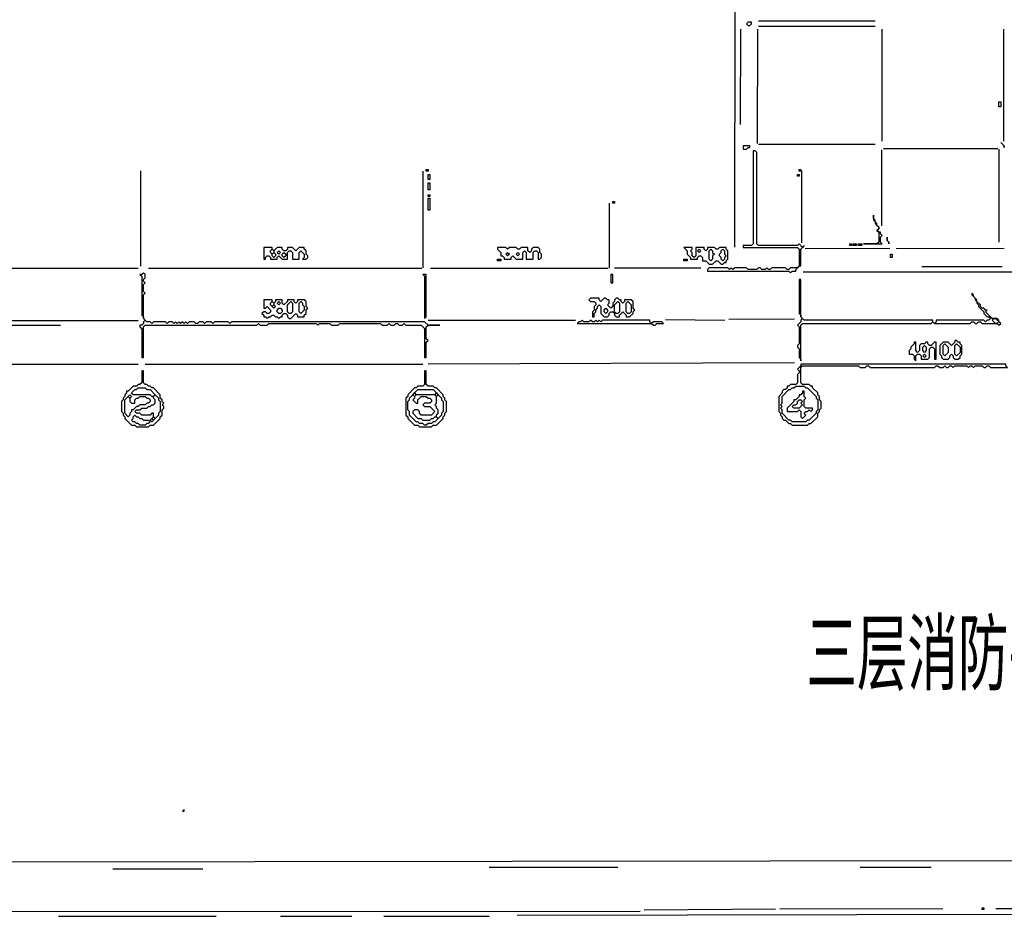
# Model space of a CAD drawing. Extents: x 12 to 2459, y 13 to 1740.
# Drawn here: x 652 to 1233, y 20 to 549 of the extents above; entities that cross this region are included whole.
import ezdxf

# ---------------------------------------------------------------- set-up
doc = ezdxf.new("R2010")
doc.units = 0
for name, color, linetype, lineweight in [('OCR_TEXT', 6, 'Continuous', 0), ('TEXT_FALLBACK_OUTLINE', 2, 'Continuous', 0), ('TRACE_STRAIGHT', 5, 'Continuous', 0), ('TRACE_TEXT_SYMBOL', 6, 'Continuous', 0)]:
    doc.layers.add(name, color=color, linetype=linetype, lineweight=lineweight)
doc.styles.add('wqy-unicode', font='wqy-unicode.lff')

msp = doc.modelspace()

# ---------------------------------------------------------------- linework, layer by layer
at = {"layer": 'TEXT_FALLBACK_OUTLINE', "color": 2}
for points in [[(796, 415), (796, 408), (797, 408), (797, 409), (798, 410), (799, 410), (800, 409), (800, 408), (804, 408), (804, 409), (805, 410), (807, 408), (810, 408), (810, 412), (811, 413), (812, 413), (813, 412), (813, 408), (817, 408), (817, 412), (818, 413), (820, 411), (820, 409), (819, 408), (821, 408), (822, 409), (822, 410), (821, 411), (821, 413), (820, 414), (820, 415), (817, 415), (815, 413), (813, 415), (810, 415), (810, 414), (809, 413), (808, 413), (807, 414), (807, 415), (804, 415), (802, 413), (801, 414), (801, 415)], [(800, 413), (801, 414), (802, 413), (802, 412), (801, 411), (800, 412)], [(804, 412), (805, 413), (806, 412), (805, 411)], [(934, 415), (934, 414), (936, 412), (936, 410), (937, 410), (938, 409), (938, 408), (942, 408), (942, 409), (943, 410), (945, 408), (949, 408), (949, 412), (950, 413), (951, 412), (951, 408), (955, 408), (955, 412), (956, 413), (957, 413), (958, 412), (958, 408), (959, 408), (960, 409), (960, 411), (959, 412), (959, 414), (958, 415), (955, 415), (954, 414), (954, 413), (953, 412), (952, 413), (952, 415), (948, 415), (947, 414), (946, 414), (945, 415), (941, 415), (940, 414), (939, 415)], [(1044, 415), (1046, 413), (1046, 411), (1048, 409), (1048, 408), (1052, 408), (1052, 409), (1053, 410), (1054, 410), (1055, 409), (1055, 407), (1057, 407), (1059, 405), (1061, 405), (1063, 407), (1064, 407), (1066, 405), (1067, 405), (1068, 406), (1069, 406), (1069, 407), (1070, 408), (1070, 413), (1069, 414), (1069, 415), (1065, 415), (1064, 414), (1063, 414), (1062, 415), (1058, 415), (1058, 414), (1057, 413), (1056, 414), (1056, 415), (1051, 415), (1051, 410), (1050, 409), (1049, 410), (1049, 412), (1048, 413), (1049, 414), (1049, 415)], [(1052, 413), (1053, 414), (1054, 413), (1053, 412)], [(1059, 413), (1060, 414), (1061, 413), (1061, 412), (1062, 411), (1061, 410), (1061, 408), (1060, 407), (1059, 408)], [(1066, 413), (1067, 414), (1068, 413), (1068, 411), (1069, 410), (1068, 409), (1068, 408), (1067, 407), (1066, 408), (1066, 409), (1065, 410), (1065, 411), (1066, 412)], [(801, 411), (802, 412), (803, 411), (803, 410), (802, 409), (801, 410)], [(807, 411), (808, 412), (809, 411), (809, 410), (808, 409), (807, 410)], [(934, 408), (936, 408), (936, 407), (934, 407)], [(939, 411), (940, 412), (941, 411), (940, 410)], [(945, 411), (946, 412), (947, 411), (946, 410)], [(1044, 408), (1046, 408), (1046, 407), (1044, 407)], [(796, 384), (796, 379), (797, 379), (798, 380), (800, 378), (800, 377), (799, 376), (798, 376), (797, 377), (796, 377), (795, 376), (796, 375), (796, 374), (797, 374), (798, 373), (799, 374), (800, 374), (801, 375), (802, 375), (803, 374), (804, 374), (805, 373), (806, 374), (807, 374), (807, 375), (808, 376), (809, 376), (810, 375), (810, 374), (811, 373), (812, 373), (815, 376), (816, 375), (816, 374), (820, 374), (820, 375), (821, 376), (821, 378), (822, 379), (821, 380), (821, 383), (820, 384), (816, 384), (816, 383), (815, 382), (814, 383), (814, 384), (810, 384), (810, 383), (808, 381), (807, 382), (807, 384), (803, 384), (803, 383), (802, 382), (801, 383), (801, 384)], [(989, 385), (988, 384), (989, 383), (991, 383), (992, 382), (992, 381), (991, 380), (991, 378), (990, 377), (990, 374), (991, 374), (991, 376), (992, 377), (992, 378), (993, 379), (993, 380), (994, 381), (995, 380), (995, 376), (997, 374), (999, 374), (1000, 375), (1000, 376), (1001, 377), (1002, 377), (1003, 376), (1003, 375), (1004, 374), (1006, 374), (1006, 375), (1008, 377), (1010, 375), (1010, 374), (1012, 374), (1014, 376), (1014, 377), (1015, 378), (1014, 379), (1014, 383), (1013, 384), (1009, 384), (1009, 383), (1008, 382), (1007, 383), (1007, 384), (1006, 384), (1005, 385), (1004, 385), (1003, 384), (1003, 383), (1002, 382), (1002, 380), (1001, 379), (999, 381), (1000, 382), (1000, 384), (999, 384), (998, 385), (997, 385), (995, 383), (994, 384), (994, 385)], [(800, 382), (801, 383), (802, 382), (802, 381), (801, 380), (800, 381)], [(801, 380), (802, 381), (803, 380), (802, 379)], [(804, 382), (805, 383), (806, 382), (805, 381)], [(804, 378), (805, 379), (806, 379), (807, 378), (807, 377), (806, 376), (805, 376), (804, 377)], [(812, 383), (813, 382), (813, 377), (812, 376), (811, 376), (810, 377), (810, 381)], [(817, 382), (818, 383), (819, 382), (819, 381), (820, 380), (820, 378), (818, 376), (817, 377)], [(997, 378), (998, 379), (999, 378), (999, 377), (998, 376), (997, 377)], [(1005, 383), (1006, 382), (1006, 377), (1005, 376), (1004, 376), (1003, 377), (1003, 381)], [(1010, 382), (1011, 383), (1013, 381), (1013, 377), (1012, 376), (1011, 376), (1010, 377)], [(984, 372), (983, 371), (982, 371), (981, 370), (1025, 370), (1026, 369), (1027, 369), (1028, 370), (1032, 370), (1031, 371), (1026, 371), (1025, 370), (1024, 371), (1024, 372), (996, 372), (995, 371), (994, 372), (993, 371), (992, 372), (991, 371), (990, 371), (989, 372), (988, 371), (985, 371)], [(1180, 359), (1180, 358), (1178, 356), (1178, 355), (1177, 354), (1177, 352), (1179, 352), (1180, 351), (1180, 349), (1181, 348), (1181, 351), (1182, 352), (1183, 352), (1184, 351), (1184, 349), (1188, 349), (1189, 350), (1189, 355), (1190, 356), (1191, 356), (1192, 355), (1192, 349), (1193, 349), (1193, 359), (1192, 359), (1190, 357), (1189, 357), (1188, 358), (1188, 359), (1187, 359), (1186, 358), (1184, 358), (1183, 357), (1183, 354), (1182, 353), (1181, 354), (1181, 359)], [(1185, 356), (1186, 357), (1187, 356), (1187, 354), (1186, 353), (1185, 354)], [(1204, 360), (1204, 359), (1202, 357), (1200, 359), (1197, 359), (1195, 357), (1195, 352), (1196, 351), (1196, 350), (1197, 349), (1200, 349), (1201, 350), (1201, 351), (1202, 352), (1203, 351), (1203, 350), (1204, 349), (1206, 349), (1207, 350), (1207, 351), (1208, 352), (1208, 357), (1207, 358), (1207, 359), (1206, 359), (1205, 360)], [(1197, 357), (1198, 358), (1200, 356), (1200, 353), (1198, 351), (1197, 352)], [(1204, 357), (1205, 358), (1207, 356), (1207, 353), (1205, 351), (1204, 352)], [(1185, 351), (1186, 352), (1187, 351), (1186, 350)]]:
    msp.add_lwpolyline(points, close=True, dxfattribs=at)
at = {"layer": 'TRACE_STRAIGHT', "color": 5}
for p, q in [((1074.05, 415.12), (1074.32, 672.62)), ((1088.12, 548.73), (1156.88, 548.73)), ((1077.37, 487.62), (1077.62, 543.88)), ((1087.49, 476.37), (1087.63, 543.88)), ((1088.12, 545.52), (1156.88, 545.51)), ((1160.88, 543.88), (1160.92, 477.63)), ((1232.65, 543.88), (1232.66, 477.62)), ((1088, 476), (1157, 476)), ((1160.86, 427.62), (1160.89, 472.62)), ((1161.87, 473.45), (1229.37, 473.44)), ((1230, 473), (1230, 418)), ((723.23, 460.13), (723.29, 403.87)), ((890, 460), (890, 403)), ((1113.58, 417.62), (1113.62, 460.13)), ((1000, 441), (1000, 403)), ((1115.62, 414.3), (1165.63, 414.49)), ((1169.38, 414.41), (1233.13, 414.44)), ((534.37, 402.68), (721.87, 402.75)), ((728.12, 402.71), (889.38, 402.72)), ((894.37, 402.69), (999.38, 402.71)), ((1003, 403), (1054, 403)), ((1184.37, 403.73), (1231.88, 403.72)), ((1114.38, 400.49), (1439.38, 400.51)), ((893, 372), (980, 372)), ((1033.11, 372.43), (1068.12, 372.08)), ((1070.62, 372.59), (1109.38, 372.83)), ((628, 369), (676, 369)), ((628.13, 371.82), (721.87, 371.84)), ((548, 346), (722, 346)), ((726, 346), (890, 346)), ((893.12, 346.29), (1109.37, 347.03)), ((630.62, 52.09), (1248.13, 53.04)), ((707, 48), (760, 48)), ((929, 49), (1005, 49)), ((1148, 49), (1190, 49)), ((1020.62, 23.76), (1098.13, 24.43)), ((1100.62, 24.68), (1196.87, 24.51)), ((1228.12, 24.64), (1300.63, 24.69)), ((239.38, 22.6), (1018.13, 23.1)), ((675, 20), (768, 20)), ((806, 20), (848, 20)), ((867, 20), (929, 20)), ((945.62, 20.67), (1496.88, 21.75))]:
    msp.add_line(p, q, dxfattribs=at)
at = {"layer": 'TRACE_TEXT_SYMBOL', "color": 6}
for points in [[(1082, 548), (1081, 547), (1082, 546), (1083, 546), (1084, 547), (1084, 548)], [(1230, 501), (1231, 501), (1231, 498), (1230, 498)], [(1231, 477), (1233, 475), (1233, 474), (1233, 475)], [(1085, 472), (1085, 417), (1084, 416), (1079, 416), (1079, 415), (1111, 415), (1112, 414), (1112, 404), (1111, 403), (1107, 403), (1106, 402), (1105, 402), (1104, 403), (1096, 403), (1095, 402), (1094, 402), (1093, 403), (1092, 402), (1090, 402), (1089, 403), (1088, 403), (1087, 402), (1082, 402), (1081, 403), (1074, 403), (1073, 402), (1072, 403), (1071, 402), (1070, 403), (1059, 403), (1058, 402), (1058, 401), (1106, 401), (1107, 400), (1108, 401), (1110, 401), (1110, 402), (1112, 404), (1113, 404), (1113, 414), (1115, 416), (1114, 415), (1112, 417), (1111, 416), (1088, 416), (1087, 417), (1087, 471), (1086, 472)], [(1079, 475), (1079, 473), (1081, 473), (1082, 474), (1083, 474), (1083, 475)], [(892, 461), (893, 461), (893, 460), (892, 460)], [(1112, 461), (1113, 461), (1113, 460), (1112, 460)], [(893, 458), (894, 458), (894, 455), (893, 455)], [(1111, 458), (1112, 458), (1112, 457), (1111, 457)], [(893, 453), (894, 453), (894, 449), (893, 449)], [(893, 446), (894, 446), (894, 445), (893, 445)], [(893, 444), (894, 444), (894, 437), (893, 437)], [(1002, 442), (1003, 442), (1003, 441), (1002, 441)], [(1156, 434), (1156, 431), (1157, 430), (1157, 429), (1159, 427), (1159, 426), (1158, 425), (1159, 424), (1159, 418), (1158, 417), (1150, 417), (1161, 417), (1160, 418), (1160, 421), (1161, 422), (1160, 423), (1160, 424), (1159, 424), (1158, 425), (1159, 426), (1159, 427), (1158, 428), (1158, 429), (1157, 430), (1157, 431), (1156, 432)], [(1164, 421), (1164, 419), (1165, 418), (1165, 417), (1165, 418), (1164, 419)], [(1142, 417), (1143, 417), (1143, 416), (1142, 416)], [(1144, 417), (1146, 417), (1146, 416), (1144, 416)], [(1147, 417), (1149, 417), (1149, 416), (1147, 416)], [(1166, 411), (1167, 411), (1167, 409), (1166, 409)], [(890, 399), (891, 398), (891, 373), (892, 374), (892, 399)], [(1001, 399), (1001, 394), (1002, 394), (1002, 399)], [(1226, 372), (1227, 373), (1228, 373), (1230, 371), (1229, 370), (1228, 370)], [(724, 342), (724, 335), (723, 334), (722, 334), (721, 333), (719, 333), (716, 330), (715, 330), (715, 329), (714, 328), (714, 327), (713, 326), (713, 325), (712, 324), (712, 318), (713, 317), (713, 316), (714, 315), (714, 314), (718, 310), (720, 310), (721, 309), (728, 309), (729, 310), (731, 310), (735, 314), (735, 315), (736, 316), (736, 319), (737, 320), (737, 321), (736, 322), (737, 323), (736, 324), (736, 325), (735, 326), (735, 328), (731, 332), (730, 332), (729, 333), (728, 333), (727, 334), (726, 334), (725, 335), (725, 342)], [(891, 342), (891, 334), (890, 333), (887, 333), (886, 332), (885, 332), (881, 328), (881, 327), (880, 326), (880, 316), (881, 315), (881, 314), (885, 310), (887, 310), (888, 309), (895, 309), (896, 310), (898, 310), (902, 314), (902, 315), (903, 316), (903, 317), (904, 318), (904, 324), (903, 325), (903, 326), (902, 327), (902, 328), (898, 332), (897, 332), (896, 333), (893, 333), (892, 334), (892, 342)], [(721, 331), (722, 332), (726, 332), (727, 331), (729, 331), (732, 328), (731, 327), (730, 327), (729, 328), (719, 328), (718, 329), (720, 331)], [(1109, 332), (1110, 333), (1115, 333), (1116, 332), (1117, 332), (1122, 327), (1122, 326), (1123, 325), (1123, 319), (1122, 318), (1122, 317), (1118, 313), (1117, 313), (1116, 312), (1108, 312), (1107, 313), (1106, 313), (1102, 317), (1102, 319), (1101, 320), (1102, 321), (1101, 322), (1102, 323), (1102, 327), (1106, 331), (1107, 331), (1108, 332)], [(716, 327), (717, 326), (717, 324), (718, 323), (720, 323), (720, 325), (721, 326), (722, 326), (723, 327), (726, 327), (727, 326), (728, 326), (729, 325), (729, 324), (728, 323), (727, 323), (726, 322), (723, 322), (722, 321), (721, 321), (719, 319), (718, 319), (718, 318), (717, 317), (717, 316), (716, 315), (714, 317), (714, 325)], [(716, 327), (717, 328), (718, 327), (717, 326)], [(731, 327), (732, 328), (734, 326), (734, 325), (735, 324), (735, 318), (734, 317), (734, 316), (732, 314), (731, 315), (731, 317), (730, 317), (729, 316), (724, 316), (723, 317), (721, 317), (720, 318), (721, 319), (723, 319), (724, 320), (727, 320), (728, 321), (729, 321), (730, 322), (731, 322), (732, 323), (732, 325), (731, 326)], [(884, 328), (885, 327), (885, 326), (884, 325), (886, 323), (887, 323), (887, 325), (889, 327), (892, 327), (893, 326), (894, 326), (895, 325), (895, 324), (894, 323), (891, 323), (890, 322), (891, 321), (894, 321), (897, 318), (895, 316), (889, 316), (888, 317), (888, 318), (887, 319), (885, 319), (884, 318), (884, 317), (887, 314), (889, 314), (890, 313), (894, 313), (895, 314), (896, 314), (897, 315), (898, 315), (899, 314), (897, 312), (896, 312), (895, 311), (893, 311), (892, 310), (891, 310), (890, 311), (888, 311), (887, 312), (886, 312), (882, 316), (882, 318), (881, 319), (881, 324), (882, 325), (882, 326)], [(884, 328), (885, 329), (886, 328), (885, 327)], [(887, 331), (896, 331), (898, 329), (897, 328), (886, 328), (885, 329)], [(897, 328), (898, 329), (899, 328), (898, 327)], [(898, 327), (899, 328), (901, 326), (901, 325), (902, 324), (902, 318), (901, 317), (901, 316), (899, 314), (898, 315), (898, 316), (899, 317), (899, 319), (898, 320), (898, 321), (897, 322), (898, 323)], [(1114, 330), (1114, 329), (1113, 328), (1112, 328), (1112, 327), (1110, 325), (1109, 325), (1109, 324), (1105, 320), (1105, 318), (1111, 318), (1112, 319), (1113, 318), (1113, 315), (1114, 314), (1116, 316), (1115, 317), (1116, 318), (1117, 318), (1118, 319), (1119, 318), (1120, 319), (1120, 320), (1116, 320), (1115, 321), (1115, 325), (1116, 326), (1115, 327), (1115, 330)], [(1111, 324), (1112, 325), (1113, 325), (1114, 324), (1113, 323), (1114, 322), (1112, 320), (1109, 320), (1108, 321), (1109, 322), (1110, 322), (1111, 323)], [(719, 315), (720, 316), (721, 315), (722, 315), (723, 314), (724, 314), (725, 313), (728, 313), (729, 312), (728, 311), (727, 311), (726, 310), (723, 310), (722, 311), (721, 311), (720, 312), (719, 312), (718, 313), (719, 314)], [(729, 313), (730, 314), (731, 313), (730, 312)], [(730, 314), (731, 315), (732, 314), (731, 313)], [(749, 83), (748, 82), (749, 82)], [(1220, 25), (1221, 25), (1221, 24), (1220, 24)]]:
    msp.add_lwpolyline(points, close=True, dxfattribs=at)
for points in [[(725, 400), (724, 399), (723, 399), (724, 398), (724, 375), (725, 374), (725, 373), (726, 372), (725, 371), (725, 370), (724, 369), (723, 369), (723, 368), (724, 367), (724, 350), (725, 350), (725, 368), (726, 369), (792, 369), (793, 370), (794, 369), (798, 369), (799, 370), (827, 370), (828, 369), (829, 370), (835, 370), (836, 369), (840, 369), (841, 370), (865, 370), (866, 369), (869, 369), (870, 370), (871, 369), (873, 369), (874, 370), (875, 370), (876, 369), (878, 369), (879, 370), (880, 369), (889, 369), (891, 367), (891, 350), (892, 350), (892, 359), (893, 360), (892, 361), (892, 368), (893, 369), (900, 369), (893, 369), (891, 371), (777, 371), (776, 370), (775, 371), (767, 371), (766, 370), (765, 371), (762, 371), (761, 370), (760, 371), (758, 371)], [(758, 371), (757, 370), (756, 370), (755, 371), (752, 371), (751, 370), (750, 371), (749, 370), (748, 371), (747, 370), (746, 371), (745, 370), (744, 371), (743, 370), (742, 371), (740, 371), (739, 370), (738, 371), (731, 371), (730, 370), (729, 371), (727, 371), (725, 373), (725, 387), (726, 388), (725, 389), (725, 393), (726, 394), (725, 395), (725, 396), (726, 397), (726, 399), (725, 400)], [(1112, 396), (1112, 376), (1113, 375), (1113, 374), (1114, 373), (1113, 372), (1113, 371), (1111, 369), (1112, 368), (1112, 358), (1111, 357), (1111, 356), (1112, 355), (1112, 350), (1113, 349), (1113, 348), (1113, 369), (1114, 370), (1190, 370), (1191, 371), (1192, 370), (1213, 370), (1214, 371), (1215, 371), (1216, 370), (1217, 370), (1218, 371), (1219, 371), (1220, 370), (1229, 370), (1230, 369), (1231, 370), (1230, 371), (1230, 372), (1229, 373), (1226, 373), (1222, 377), (1223, 378), (1222, 378), (1221, 379), (1220, 379), (1219, 380), (1219, 381), (1217, 383), (1217, 384), (1215, 386), (1215, 387), (1214, 388), (1214, 387), (1216, 385), (1216, 384), (1217, 383), (1217, 382), (1218, 381), (1218, 380), (1221, 377), (1221, 376), (1223, 374), (1224, 374), (1225, 373), (1224, 372), (1223, 372), (1222, 371), (1221, 372)], [(1221, 372), (1193, 372), (1193, 371), (1192, 370), (1191, 371), (1191, 372), (1115, 372), (1113, 374), (1113, 396), (1112, 396)], [(1113, 346), (1113, 345), (1111, 343), (1112, 342), (1112, 341), (1111, 340), (1111, 335), (1110, 334), (1107, 334), (1106, 333), (1105, 333), (1105, 332), (1104, 331), (1103, 331), (1102, 330), (1102, 329), (1100, 327), (1100, 318), (1101, 317), (1101, 316), (1102, 315), (1102, 314), (1103, 313), (1104, 313), (1106, 311), (1107, 311), (1108, 310), (1117, 310), (1118, 311), (1119, 311), (1123, 315), (1123, 317), (1124, 318), (1124, 319), (1125, 320), (1125, 324), (1124, 325), (1124, 327), (1123, 328), (1123, 329), (1120, 332), (1120, 333), (1119, 333), (1118, 334), (1114, 334), (1113, 335), (1113, 344), (1114, 345), (1147, 345), (1148, 344), (1151, 344), (1152, 345), (1153, 345), (1154, 344), (1192, 344), (1193, 345), (1194, 345), (1195, 344), (1197, 344), (1198, 345), (1199, 344), (1200, 344), (1201, 345), (1202, 345)], [(1202, 345), (1203, 344), (1204, 345), (1211, 345), (1212, 344), (1213, 345), (1214, 345), (1215, 344), (1216, 345), (1220, 345), (1221, 344), (1222, 344), (1223, 345), (1224, 345), (1225, 344), (1235, 344), (1234, 345), (1234, 346), (1113, 346)]]:
    msp.add_lwpolyline(points, dxfattribs=at)

# ---------------------------------------------------------------- texts
at = {"layer": 'OCR_TEXT', "color": 6, "style": 'wqy-unicode', "width": 0.595456}
msp.add_text('三层消防平面图', height=36.66, dxfattribs=at).set_placement((1116.4, 157.37))

doc.saveas('drawing.dxf')
